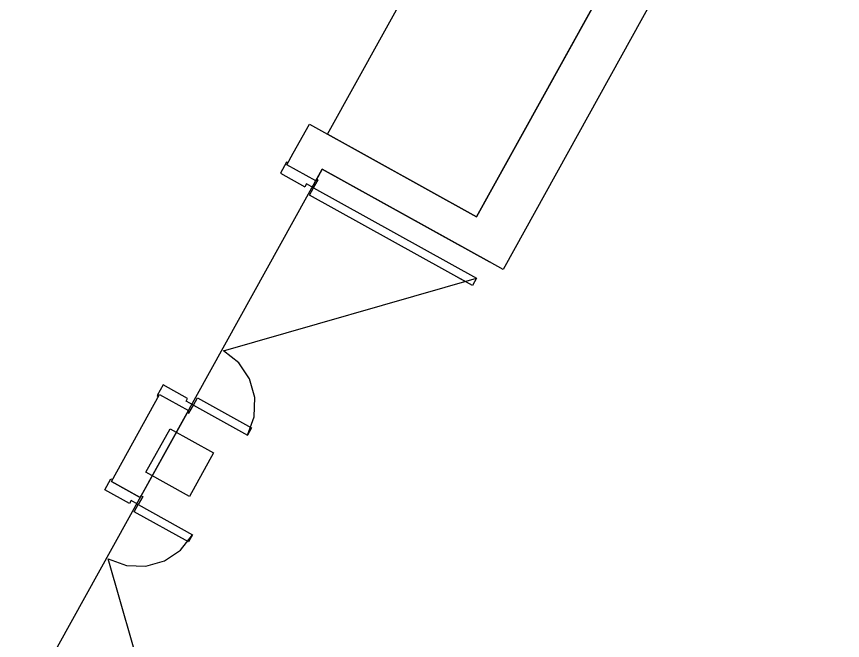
# Model space of a CAD drawing. Header units: metres. Extents: x 3.2 to 22.3, y 0.7 to 22.8.
# Drawn here: x 8.542 to 10.115, y 11.89 to 13.077 of the extents above; entities that cross this region are included whole.
import ezdxf

# ---------------------------------------------------------------- set-up
doc = ezdxf.new("R2010")
doc.units = ezdxf.units.M
doc.layers.add('ARREDI', color=9, linetype='Continuous')
doc.layers.add('PARETI_STRUTTURE', color=7, linetype='Continuous')

msp = doc.modelspace()

# ---------------------------------------------------------------- linework, layer by layer
at = {"layer": 'ARREDI'}
msp.add_lwpolyline([(9.7923, 13.37), (9.4186, 12.6959), (9.1346, 12.8533), (9.398, 13.3285)], close=True, dxfattribs=at)
at = {"layer": 'PARETI_STRUTTURE'}
for points in [[(9.0696, 12.8173), (9.1001, 12.8724), (9.4187, 12.6959), (10.4785, 14.6077)], [(9.4187, 12.6958), (9.7909, 13.3674)], [(9.8498, 13.3437), (9.8757, 13.3294), (9.4691, 12.5959), (9.4432, 12.6102)], [(9.1247, 12.7868), (9.1123, 12.7644), (9.0572, 12.7949), (9.0696, 12.8173)], [(9.0563, 12.7999), (9.0449, 12.7793)], [(9.0591, 12.7984), (9.0563, 12.7999)], [(9.0572, 12.7949), (9.0591, 12.7984)], [(9.1123, 12.7644), (9.0572, 12.7949)], [(8.5424, 11.7365), (9.1247, 12.7868), (9.3881, 12.6408)], [(8.5424, 11.7365), (9.1247, 12.7868), (9.4432, 12.6102)], [(9.0449, 12.7793), (9.0917, 12.7533)], [(9.4432, 12.6102), (9.1247, 12.7868)], [(8.9826, 12.2803), (8.9952, 12.315), (8.9965, 12.352), (8.9863, 12.3875), (8.9657, 12.4181), (8.9365, 12.4409), (9.4183, 12.579), (9.4106, 12.5652), (9.1007, 12.737), (9.1083, 12.7508), (9.0946, 12.7585), (9.0917, 12.7533)], [(9.1083, 12.7508), (9.1169, 12.7663)], [(9.1142, 12.7679), (9.1123, 12.7644)], [(9.1169, 12.7663), (9.1142, 12.7678)], [(9.1083, 12.7508), (9.4183, 12.579)], [(9.3969, 12.5729), (9.3831, 12.5805)], [(8.8215, 12.3763), (8.8101, 12.3557)], [(8.8683, 12.3504), (8.8215, 12.3763)], [(8.8101, 12.3557), (8.8128, 12.3542)], [(8.8128, 12.3542), (8.8147, 12.3576)], [(8.8147, 12.3576), (8.8698, 12.3271)], [(8.8655, 12.3452), (8.8683, 12.3504)], [(8.8707, 12.3221), (8.8793, 12.3376), (8.8869, 12.3514), (8.9902, 12.2941), (8.9826, 12.2803)], [(8.8793, 12.3376), (8.8655, 12.3452)], [(8.8793, 12.3376), (8.9826, 12.2803)], [(8.8698, 12.3271), (8.8679, 12.3236)], [(8.8679, 12.3236), (8.8707, 12.3221)], [(8.8776, 12.0909), (8.8699, 12.0771), (8.7666, 12.1344), (8.7743, 12.1482)], [(8.7743, 12.1482), (8.8776, 12.0909)], [(8.8551, 11.5631), (8.5452, 11.7349), (8.5528, 11.7487), (8.8628, 11.5769), (8.8551, 11.5631), (8.717, 12.0449), (8.7517, 12.0322), (8.7887, 12.0309), (8.8242, 12.0411), (8.8548, 12.0618), (8.8776, 12.0909)]]:
    msp.add_lwpolyline(points, dxfattribs=at)
for points in [[(8.8147, 12.3576), (8.8698, 12.3271), (8.7782, 12.1618), (8.7231, 12.1923)], [(8.789, 12.2098), (8.8349, 12.2924), (8.9175, 12.2466), (8.8717, 12.1639)], [(8.7231, 12.1923), (8.7782, 12.1618), (8.7801, 12.1652), (8.7829, 12.1637), (8.7743, 12.1482), (8.7605, 12.1558), (8.7576, 12.1506), (8.7108, 12.1766), (8.7222, 12.1973), (8.725, 12.1957)]]:
    msp.add_lwpolyline(points, close=True, dxfattribs=at)

doc.saveas('drawing.dxf')
